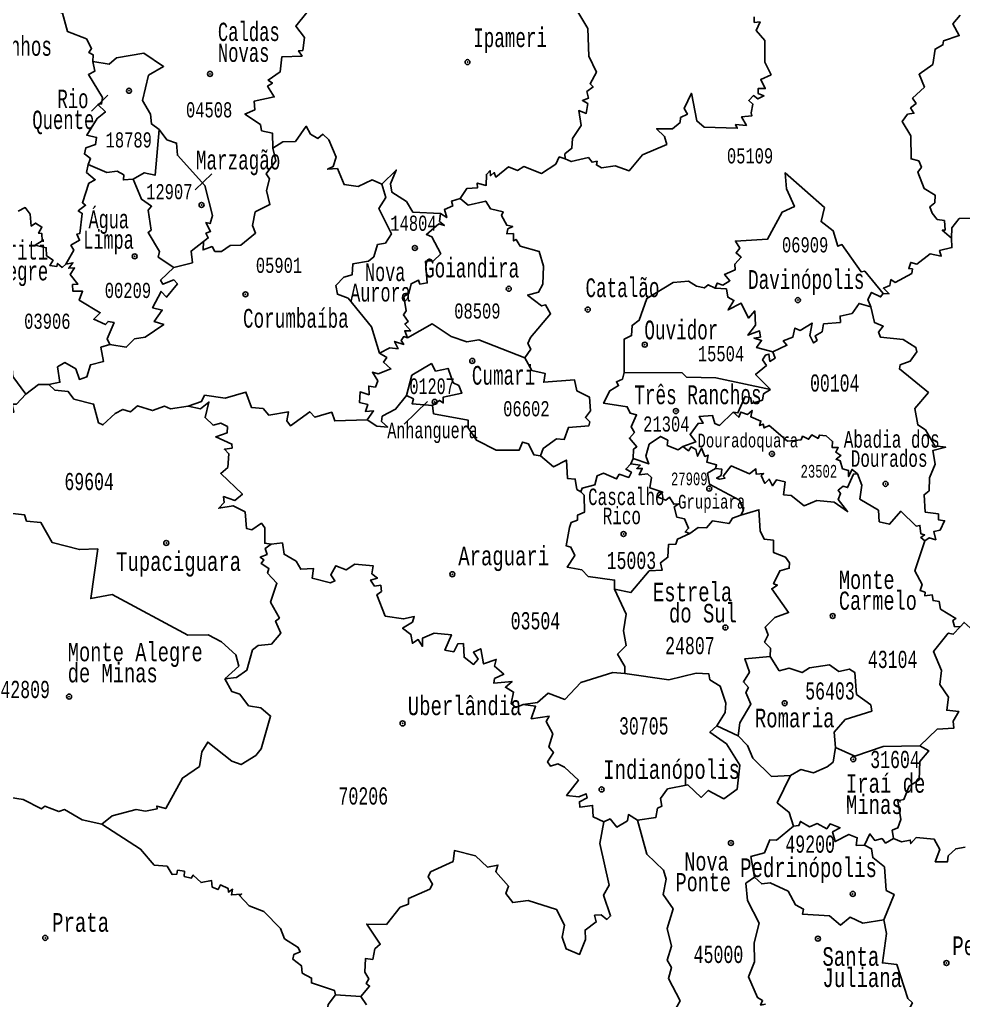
# Model space of a CAD drawing. Header units: millimetres. Extents: x 9851 to 10267, y 23387 to 23778.
# Drawn here: x 10101.05 to 10118.13, y 23530.59 to 23548.34 of the extents above; entities that cross this region are included whole.
import ezdxf
from ezdxf.enums import TextEntityAlignment as Align

# ---------------------------------------------------------------- set-up
doc = ezdxf.new("R2010")
doc.units = ezdxf.units.MM
doc.layers.add('3', color=7, linetype='Continuous')
doc.styles.add('MONOTXT', font='MONOTXT', dxfattribs={"height": 0.2})

# ---------------------------------------------------------------- blocks, each defined once
blk = doc.blocks.new('SEDE')
at = {"layer": '3', "color": 7, "linetype": 'Continuous'}
blk.add_circle((0, 0), 0.00451, dxfattribs=at)

msp = doc.modelspace()

# ---------------------------------------------------------------- linework, layer by layer
at = {"color": 7, "linetype": 'Continuous'}
for p, q in [((10102.646, 23546.97), (10102.347, 23546.682)), ((10104.227, 23545.259), (10104.526, 23545.548)), ((10108.01, 23541.021), (10108.433, 23541.431)), ((10112.152, 23540.395), (10112.111, 23540.303)), ((10113.667, 23535.558), (10114.053, 23535.377)), ((10106.767, 23530.691), (10107.225, 23530.658))]:
    msp.add_line(p, q, dxfattribs=at)
for points in [[(10101.475, 23548.806), (10101.508, 23548.713), (10101.611, 23548.679), (10101.633, 23548.537), (10101.826, 23548.454), (10101.917, 23548.122), (10102.255, 23547.991), (10102.351, 23547.816), (10102.301, 23547.744), (10102.377, 23547.705), (10102.37, 23547.582)], [(10106.093, 23548.782), (10106.178, 23548.625), (10105.999, 23548.579), (10105.983, 23548.503), (10106.246, 23548.47), (10106.045, 23548.222), (10106.205, 23548.014), (10106.173, 23547.783), (10106.096, 23547.776), (10106.161, 23547.681), (10105.791, 23547.664), (10105.762, 23547.392), (10105.545, 23547.246), (10105.624, 23547.192), (10105.537, 23547.138), (10105.658, 23546.942), (10105.294, 23546.866), (10105.308, 23546.709), (10105.125, 23546.631), (10105.409, 23546.439), (10105.426, 23546.328), (10105.623, 23546.285), (10105.634, 23546.012)], [(10111.116, 23548.543), (10111.335, 23548.181), (10111.351, 23547.677), (10111.488, 23547.387), (10111.374, 23547.178), (10111.429, 23547.121), (10111.316, 23547.038), (10111.343, 23546.918), (10111.235, 23546.877), (10111.334, 23546.82), (10111.305, 23546.641), (10111.17, 23546.692), (10111.214, 23546.422), (10111.057, 23546.188), (10111.046, 23546.013), (10110.918, 23545.908), (10110.922, 23545.82)], [(10110.922, 23545.82), (10111.033, 23545.77), (10111.344, 23545.844), (10111.41, 23545.758), (10111.501, 23545.777), (10111.49, 23545.71), (10111.579, 23545.658), (10111.828, 23545.695), (10112.08, 23545.601), (10112.323, 23545.892), (10112.762, 23546.078), (10112.72, 23546.226), (10112.577, 23546.366), (10112.863, 23546.361), (10113.004, 23546.478), (10113.009, 23546.567), (10113.135, 23546.631), (10113.079, 23546.732), (10113.21, 23547.007), (10113.306, 23546.506), (10113.437, 23546.394), (10114.039, 23546.375), (10114.008, 23546.441), (10114.203, 23546.426), (10114.118, 23546.58), (10114.305, 23546.6), (10114.29, 23546.655), (10114.323, 23546.812), (10114.246, 23546.876), (10114.33, 23546.966), (10114.413, 23546.904), (10114.521, 23546.958), (10114.416, 23547.003), (10114.419, 23547.096), (10114.544, 23547.092), (10114.463, 23547.259), (10114.651, 23547.342), (10114.538, 23547.572), (10114.538, 23547.963), (10114.381, 23548.145), (10114.45, 23548.299), (10114.346, 23548.29), (10114.347, 23548.391)], [(10117.918, 23544.386), (10117.748, 23544.527), (10117.799, 23544.531), (10117.788, 23544.703), (10117.66, 23544.724), (10117.565, 23544.836), (10117.527, 23544.952), (10117.617, 23545.026), (10117.618, 23545.164), (10117.42, 23545.282), (10117.31, 23545.577), (10117.372, 23545.672), (10117.325, 23545.787), (10117.186, 23545.819), (10117.18, 23546.239), (10117.026, 23546.497), (10117.123, 23546.627), (10117.236, 23546.645), (10117.176, 23546.743), (10117.276, 23546.824), (10117.212, 23546.921), (10117.427, 23547.119), (10117.329, 23547.352), (10117.578, 23547.53), (10117.62, 23547.807), (10117.761, 23547.882), (10117.773, 23547.957), (10118.057, 23548.052), (10117.943, 23548.264), (10118.074, 23548.42)], [(10102.37, 23547.582), (10102.667, 23547.535), (10102.801, 23547.647), (10103.298, 23547.734), (10103.654, 23547.494), (10103.383, 23547.334), (10103.273, 23546.876), (10103.417, 23546.628), (10103.433, 23546.452), (10103.572, 23546.35)], [(10102.37, 23547.582), (10102.407, 23547.406), (10102.292, 23547.345), (10102.546, 23546.933), (10102.53, 23546.815), (10102.465, 23546.804), (10102.601, 23546.669), (10102.449, 23546.553), (10102.262, 23546.248), (10102.441, 23546.209), (10102.422, 23546.079), (10102.245, 23546.017), (10102.221, 23545.909), (10102.332, 23545.824), (10102.287, 23545.718)], [(10103.572, 23546.35), (10103.498, 23545.524), (10103.304, 23545.567), (10103.103, 23545.451)], [(10103.572, 23546.35), (10103.713, 23546.167), (10103.888, 23546.105), (10103.903, 23545.885), (10104.401, 23545.336), (10104.541, 23544.792), (10104.495, 23544.647), (10104.42, 23544.665), (10104.503, 23544.507), (10104.42, 23544.472), (10104.463, 23544.39), (10104.377, 23544.323)], [(10105.634, 23546.012), (10105.815, 23546.13), (10106.039, 23546.135), (10106.235, 23546.411), (10106.31, 23546.269), (10106.448, 23546.189), (10106.535, 23546.266), (10106.646, 23546.163), (10106.775, 23545.849), (10106.723, 23545.681), (10106.623, 23545.632), (10106.799, 23545.647), (10106.921, 23545.355), (10107.175, 23545.319), (10107.429, 23545.442), (10107.604, 23545.361)], [(10105.634, 23546.012), (10105.683, 23545.784), (10105.512, 23545.547), (10105.569, 23545.458), (10105.514, 23545.248), (10105.577, 23544.993), (10105.314, 23544.861), (10105.261, 23544.612), (10105.32, 23544.476), (10105.054, 23544.259), (10104.856, 23544.25), (10104.7, 23544.145), (10104.582, 23544.144), (10104.532, 23544.232), (10104.369, 23544.172), (10104.377, 23544.323)], [(10110.922, 23545.82), (10110.815, 23545.856), (10110.752, 23545.723), (10110.494, 23545.556), (10110.177, 23545.68), (10110.06, 23545.611), (10109.9, 23545.673), (10109.668, 23545.49), (10109.639, 23545.572), (10109.57, 23545.515), (10109.563, 23545.608), (10109.497, 23545.537), (10109.493, 23545.339), (10109.333, 23545.38), (10109.339, 23545.297), (10109.142, 23545.282), (10109.024, 23545.101)], [(10102.287, 23545.718), (10102.256, 23545.574), (10102.416, 23545.443), (10102.303, 23545.379), (10102.183, 23545.025), (10102.241, 23544.981), (10102.108, 23544.879), (10102.18, 23544.832), (10102.14, 23544.47), (10102.084, 23544.459), (10102.133, 23544.346), (10101.976, 23544.256), (10102.027, 23544.169), (10101.883, 23543.915)], [(10102.287, 23545.718), (10102.626, 23545.574), (10102.815, 23545.595), (10102.931, 23545.528), (10102.927, 23545.44), (10103.103, 23545.451)], [(10107.604, 23545.361), (10107.865, 23545.618), (10107.761, 23545.365), (10107.787, 23545.214), (10108.05, 23545.051), (10108.163, 23544.858), (10108.667, 23544.833)], [(10103.103, 23545.451), (10103.255, 23545.089), (10103.435, 23544.963), (10103.377, 23544.894), (10103.428, 23544.53), (10103.374, 23544.489), (10103.58, 23544.143), (10103.557, 23544.041), (10103.838, 23543.854)], [(10113.641, 23543.482), (10113.677, 23543.572), (10113.78, 23543.533), (10113.904, 23543.614), (10113.809, 23543.727), (10114, 23543.811), (10113.992, 23543.915), (10114.11, 23544.039), (10114.016, 23544.118), (10114.082, 23544.201), (10114.005, 23544.333), (10114.587, 23544.368), (10114.851, 23544.855), (10115.073, 23544.957), (10114.932, 23545.277), (10114.904, 23545.565), (10115.618, 23544.937), (10115.555, 23544.685), (10115.777, 23544.518), (10115.859, 23544.239), (10115.932, 23544.267), (10116.28, 23543.778), (10116.345, 23543.789), (10116.677, 23543.382)], [(10117.918, 23544.386), (10117.921, 23544.574), (10118.057, 23544.739), (10118.3, 23544.745), (10118.594, 23544.881), (10118.66, 23545.106), (10118.822, 23545.173), (10119.041, 23545.507), (10119.2, 23545.519), (10119.132, 23545.18)], [(10107.604, 23545.361), (10107.675, 23545.123), (10107.552, 23544.922), (10107.779, 23544.464), (10107.668, 23544.294), (10107.526, 23544.267), (10107.461, 23544.048), (10107.364, 23543.967), (10107.082, 23543.92), (10107.067, 23543.722), (10106.917, 23543.678), (10106.769, 23543.525), (10106.801, 23543.37), (10106.994, 23543.297), (10107.417, 23542.778), (10107.559, 23542.303)], [(10109.024, 23545.101), (10108.867, 23545.055), (10108.887, 23544.969), (10108.737, 23544.901), (10108.78, 23544.758), (10108.667, 23544.833)], [(10109.024, 23545.101), (10109.165, 23544.982), (10109.484, 23545.055), (10109.573, 23544.913), (10109.799, 23544.864), (10109.772, 23544.792), (10109.867, 23544.619), (10109.973, 23544.593), (10109.885, 23544.553), (10109.868, 23544.46), (10109.986, 23544.466), (10109.989, 23544.335), (10110.033, 23544.363), (10110.111, 23544.24), (10110.45, 23544.145), (10110.531, 23543.878), (10110.518, 23543.553), (10110.442, 23543.406), (10110.242, 23543.355), (10110.497, 23543.159), (10110.569, 23543.177), (10110.66, 23543.012), (10110.296, 23542.587), (10110.25, 23542.479), (10110.299, 23542.376), (10110.191, 23542.221)], [(10101.883, 23543.915), (10101.816, 23543.856), (10101.735, 23543.927), (10101.718, 23543.871), (10101.595, 23543.889), (10101.654, 23543.986), (10101.533, 23544.065), (10101.53, 23544.21), (10101.327, 23544.255), (10101.455, 23544.337), (10101.447, 23544.47), (10101.392, 23544.473), (10101.451, 23544.585), (10101.337, 23544.657), (10101.259, 23544.603), (10101.236, 23544.817), (10101.148, 23544.937), (10101.018, 23544.876)], [(10108.667, 23544.833), (10108.649, 23544.689), (10108.737, 23544.613), (10108.634, 23544.642), (10108.411, 23544.453), (10108.512, 23544.411), (10108.67, 23544.099), (10108.538, 23543.976), (10108.396, 23543.967), (10108.425, 23543.574), (10108.295, 23543.553), (10108.268, 23543.624), (10108.133, 23543.559), (10108.096, 23543.382), (10108, 23543.326), (10108.042, 23543.069), (10107.995, 23542.994), (10108.08, 23542.875), (10108.021, 23542.828), (10108.127, 23542.709), (10108.019, 23542.709), (10108.07, 23542.583)], [(10116.677, 23543.382), (10116.788, 23543.378), (10116.683, 23543.479), (10116.798, 23543.525), (10116.819, 23543.634), (10116.895, 23543.585), (10117.198, 23543.745), (10117.209, 23543.829), (10117.143, 23543.835), (10117.178, 23543.947), (10117.288, 23543.914), (10117.529, 23544.1), (10117.732, 23544.059), (10117.701, 23544.16), (10117.924, 23544.214), (10117.918, 23544.386)], [(10103.838, 23543.854), (10104.174, 23543.941), (10104.152, 23544.15), (10104.377, 23544.323)], [(10101.883, 23543.915), (10102.012, 23543.939), (10101.938, 23543.841), (10102.042, 23543.845), (10101.963, 23543.726), (10102.104, 23543.554), (10102.006, 23543.543), (10102.01, 23543.427), (10102.186, 23543.424), (10102.125, 23543.263), (10102.506, 23543.034), (10102.388, 23542.918), (10102.6, 23542.82), (10102.65, 23542.879), (10102.756, 23542.856), (10102.634, 23542.565), (10102.678, 23542.462)], [(10102.678, 23542.462), (10102.977, 23542.409), (10103.127, 23542.563), (10103.32, 23542.594), (10103.656, 23542.823), (10103.483, 23542.875), (10103.628, 23543.082), (10103.455, 23543.126), (10103.609, 23543.421), (10103.704, 23543.315), (10103.904, 23543.559), (10103.838, 23543.63), (10103.638, 23543.549), (10103.599, 23543.623), (10103.838, 23543.854)], [(10101.162, 23541.562), (10100.922, 23541.883), (10100.913, 23542.025), (10100.828, 23542.018), (10100.905, 23542.134), (10100.798, 23542.193), (10100.798, 23542.391), (10100.665, 23542.736), (10100.54, 23542.717), (10100.53, 23542.778), (10100.23, 23542.834), (10099.989, 23542.986), (10099.842, 23543.242), (10099.758, 23543.749), (10099.496, 23543.719), (10099.436, 23543.621), (10099.204, 23543.556), (10098.919, 23543.14), (10098.506, 23543.053), (10098.295, 23543.131)], [(10113.641, 23543.482), (10113.514, 23543.54), (10113.444, 23543.485), (10113.298, 23543.515), (10113.157, 23543.608), (10112.877, 23543.585), (10112.4, 23543.295), (10112.26, 23542.898), (10112.133, 23542.806), (10112.126, 23542.622), (10111.989, 23542.555), (10111.99, 23541.956)], [(10114.682, 23542.327), (10114.389, 23542.403), (10114.478, 23542.533), (10114.343, 23542.577), (10114.456, 23542.594), (10114.443, 23542.707), (10114.231, 23542.626), (10114.37, 23542.809), (10114.356, 23543.068), (10114.242, 23542.938), (10114.106, 23543.21), (10113.873, 23543.085), (10113.978, 23543.257), (10113.87, 23543.316), (10113.843, 23543.465), (10113.641, 23543.482)], [(10116.456, 23543.139), (10116.403, 23543.277), (10116.469, 23543.404), (10116.632, 23543.32), (10116.677, 23543.382)], [(10116.456, 23543.139), (10116.244, 23543.205), (10116.117, 23543.023), (10115.899, 23542.973), (10115.907, 23542.861), (10115.6, 23542.833), (10115.576, 23542.691), (10115.45, 23542.618), (10115.482, 23542.534), (10115.419, 23542.49), (10115.355, 23542.623), (10115.394, 23542.848), (10115.179, 23542.716), (10115.081, 23542.758), (10115.047, 23542.594), (10114.87, 23542.526), (10114.938, 23542.446), (10114.682, 23542.327)], [(10116.456, 23543.139), (10116.52, 23542.858), (10116.682, 23542.791), (10116.598, 23542.684), (10116.63, 23542.594), (10117.04, 23542.553), (10117.273, 23542.406), (10117.288, 23542.325), (10117.17, 23542.16), (10116.985, 23542.09), (10116.973, 23542.018), (10117.498, 23541.589), (10117.255, 23541.304), (10117.307, 23541.006), (10117.446, 23540.914), (10117.617, 23540.627), (10117.811, 23540.601), (10117.581, 23540.543), (10117.623, 23540.297), (10117.519, 23540.046), (10117.514, 23539.812), (10117.421, 23539.742), (10117.442, 23539.427), (10117.68, 23539.395), (10117.682, 23539.286), (10117.792, 23539.269), (10117.709, 23539.098), (10117.594, 23539.073), (10117.632, 23538.925), (10117.513, 23538.961), (10117.433, 23538.904)], [(10108.07, 23542.583), (10108.516, 23542.831), (10108.858, 23542.602), (10109.142, 23542.508), (10109.359, 23542.543), (10110.191, 23542.221)], [(10107.559, 23542.303), (10107.752, 23542.399), (10107.899, 23542.383), (10107.835, 23542.516), (10108.001, 23542.46), (10107.954, 23542.531), (10108.001, 23542.604), (10108.07, 23542.583)], [(10101.579, 23541.738), (10101.778, 23541.778), (10101.732, 23542.055), (10101.868, 23542.133), (10102.065, 23542.017), (10102.13, 23541.829), (10102.267, 23541.872), (10102.329, 23542.094), (10102.568, 23542.155), (10102.518, 23542.411), (10102.678, 23542.462)], [(10107.34, 23541.099), (10107.454, 23541.258), (10107.307, 23541.249), (10107.349, 23541.375), (10107.198, 23541.411), (10107.21, 23541.601), (10107.372, 23541.55), (10107.367, 23541.707), (10107.487, 23541.688), (10107.53, 23541.805), (10107.433, 23541.958), (10107.535, 23541.928), (10107.769, 23542.019), (10107.632, 23542.142), (10107.692, 23542.222), (10107.559, 23542.303)], [(10110.476, 23540.448), (10110.524, 23540.577), (10110.765, 23540.755), (10110.902, 23540.738), (10110.983, 23540.96), (10111.349, 23540.986), (10111.369, 23541.058), (10111.289, 23541.141), (10111.384, 23541.261), (10111.363, 23541.507), (10111.137, 23541.62), (10111.091, 23541.821), (10110.536, 23541.778), (10110.56, 23541.937), (10110.318, 23541.992), (10110.191, 23542.221)], [(10114.643, 23541.643), (10114.369, 23541.92), (10114.566, 23542.08), (10114.497, 23542.18), (10114.548, 23542.266), (10114.611, 23542.288), (10114.629, 23542.154), (10114.724, 23542.21), (10114.682, 23542.327)], [(10108.519, 23541.358), (10108.649, 23541.448), (10108.717, 23541.402), (10108.717, 23541.509), (10109.055, 23541.58), (10108.997, 23541.72), (10108.897, 23541.767), (10108.802, 23542.027), (10108.578, 23541.98), (10108.501, 23542.115), (10108.145, 23541.903), (10108.048, 23541.537)], [(10111.99, 23541.956), (10111.958, 23541.833), (10111.85, 23541.786), (10111.889, 23541.715), (10111.729, 23541.624), (10111.617, 23541.397), (10112.046, 23541.334), (10112.097, 23541.219), (10112.216, 23541.185), (10112.118, 23540.972), (10112.178, 23540.867), (10112.087, 23540.767), (10112.219, 23540.61), (10112.157, 23540.564), (10112.152, 23540.395)], [(10114.643, 23541.643), (10113.649, 23541.859), (10113.121, 23541.87), (10113.038, 23541.946), (10111.99, 23541.956)], [(10101.162, 23541.562), (10101.389, 23541.735), (10101.579, 23541.738)], [(10101.579, 23541.738), (10101.685, 23541.633), (10101.928, 23541.608), (10102.029, 23541.468), (10102.385, 23541.382), (10102.476, 23541.044), (10102.555, 23541.004), (10102.774, 23541.211), (10102.914, 23541.285), (10103.055, 23541.241), (10103.179, 23541.349), (10103.45, 23541.264), (10103.671, 23541.346), (10103.779, 23541.295), (10104.096, 23541.345)], [(10100.211, 23540.785), (10100.313, 23541.022), (10100.479, 23541.153), (10100.811, 23541.106), (10100.823, 23541.209), (10100.942, 23541.233), (10100.915, 23541.383), (10100.989, 23541.379), (10101.162, 23541.562)], [(10104.096, 23541.345), (10104.341, 23541.428), (10104.397, 23541.541), (10104.768, 23541.487), (10105.145, 23541.599), (10105.242, 23541.322), (10105.456, 23541.3), (10105.557, 23541.182), (10105.915, 23541.241), (10105.887, 23541.077), (10105.953, 23540.987), (10106.3, 23541.244), (10106.391, 23541.144), (10106.699, 23541.233), (10106.751, 23541.078), (10107.34, 23541.099)], [(10107.34, 23541.099), (10107.513, 23540.979), (10107.71, 23540.966), (10107.599, 23541.066), (10107.609, 23541.16), (10107.854, 23541.289), (10108.048, 23541.537)], [(10108.048, 23541.537), (10108.175, 23541.476), (10108.152, 23541.389), (10108.519, 23541.358)], [(10113.963, 23541.233), (10114.049, 23541.222), (10114.181, 23541.519), (10114.287, 23541.494), (10114.295, 23541.394), (10114.495, 23541.454), (10114.514, 23541.57), (10114.643, 23541.643)], [(10105.603, 23538.846), (10105.484, 23538.863), (10105.487, 23539.142), (10105.424, 23539.225), (10105.253, 23539.108), (10105.157, 23539.128), (10105.133, 23539.431), (10104.912, 23539.543), (10104.651, 23539.497), (10104.751, 23539.603), (10104.74, 23539.708), (10104.946, 23539.638), (10105.08, 23539.749), (10104.687, 23540.128), (10104.816, 23540.235), (10104.836, 23540.482), (10104.754, 23540.565), (10104.894, 23540.586), (10104.889, 23540.657), (10104.599, 23540.787), (10104.804, 23540.861), (10104.81, 23540.973), (10104.689, 23541.039), (10104.55, 23540.998), (10104.405, 23541.137), (10104.473, 23541.418), (10104.322, 23541.295), (10104.096, 23541.345)], [(10108.519, 23541.358), (10108.54, 23541.206), (10109.167, 23541.092), (10109.166, 23540.951), (10109.317, 23540.728), (10109.676, 23540.545), (10110.092, 23540.55), (10110.149, 23540.694), (10110.258, 23540.665), (10110.354, 23540.466), (10110.476, 23540.448)], [(10113.055, 23540.612), (10113.288, 23540.697), (10113.185, 23540.831), (10113.33, 23541.032), (10113.424, 23541.038), (10113.351, 23541.158), (10113.588, 23541.176), (10113.631, 23541.028), (10113.714, 23540.996), (10113.963, 23541.233)], [(10113.963, 23541.233), (10114.066, 23541.143), (10114.102, 23541.237), (10114.225, 23541.195), (10114.308, 23541.266), (10114.282, 23541.151), (10114.467, 23541.075), (10114.442, 23540.994), (10114.505, 23541.021), (10114.525, 23540.949), (10114.614, 23540.997), (10114.948, 23540.708), (10115.194, 23540.737), (10115.222, 23540.798), (10115.328, 23540.744), (10115.39, 23540.828), (10115.5, 23540.761), (10115.526, 23540.821), (10115.65, 23540.805), (10115.763, 23540.707), (10115.756, 23540.597), (10115.865, 23540.593), (10115.822, 23540.509), (10115.915, 23540.45), (10115.827, 23540.383), (10115.902, 23540.354), (10115.944, 23540.212), (10116.055, 23540.179), (10116.055, 23540.069), (10116.118, 23540.198), (10116.213, 23540.117)], [(10112.152, 23540.395), (10112.437, 23540.299), (10112.386, 23540.438), (10112.445, 23540.656), (10112.651, 23540.796), (10112.781, 23540.728), (10112.772, 23540.634), (10112.966, 23540.555), (10113.055, 23540.612)], [(10111.207, 23539.794), (10111.134, 23539.836), (10111.107, 23540.023), (10110.964, 23540.037), (10110.947, 23540.368), (10110.709, 23540.246), (10110.476, 23540.448)], [(10113.055, 23540.612), (10113.155, 23540.534), (10113.201, 23540.606), (10113.29, 23540.56), (10113.319, 23540.438), (10113.389, 23540.584), (10113.452, 23540.433), (10113.511, 23540.458), (10113.49, 23540.329), (10113.664, 23540.281), (10113.643, 23540.218)], [(10112.111, 23540.303), (10112.02, 23540.205), (10112.123, 23540.148), (10112.075, 23540.053), (10111.901, 23540.112), (10111.855, 23540.028), (10111.614, 23540.131), (10111.502, 23540.084), (10111.461, 23539.918), (10111.23, 23539.858), (10111.207, 23539.794)], [(10112.111, 23540.303), (10112.283, 23540.274), (10112.22, 23540.218), (10112.319, 23540.216), (10112.263, 23540.1), (10112.411, 23540.119), (10112.485, 23540.052), (10112.458, 23539.866), (10112.689, 23539.786), (10112.587, 23539.7), (10112.745, 23539.641), (10112.813, 23539.694), (10112.888, 23539.568), (10112.983, 23539.579), (10112.899, 23539.522), (10112.946, 23539.332), (10113.084, 23539.304), (10113.157, 23539.133), (10113.096, 23539.068), (10113.178, 23539.04)], [(10113.643, 23540.218), (10113.499, 23540.131), (10113.536, 23539.931), (10114.076, 23539.641), (10114.149, 23539.462), (10114.101, 23539.372)], [(10113.643, 23540.218), (10113.758, 23540.205), (10113.749, 23540.091), (10113.665, 23540.043), (10113.716, 23540.022), (10113.818, 23540.043), (10113.785, 23540.079), (10113.93, 23540.262), (10114.26, 23540.12), (10114.377, 23540.208), (10114.378, 23540.114), (10114.514, 23540.124), (10114.474, 23540.089), (10114.539, 23539.946), (10114.615, 23540.023), (10114.675, 23539.905), (10114.746, 23540.009), (10114.905, 23539.973), (10114.878, 23539.74), (10115.015, 23539.728), (10115.249, 23539.542), (10115.476, 23539.637), (10115.79, 23539.604), (10116.034, 23539.437), (10115.866, 23539.653), (10115.91, 23539.763), (10115.863, 23539.821), (10115.953, 23539.897), (10116.035, 23539.869), (10116.14, 23540.116), (10116.213, 23540.117)], [(10117.433, 23538.904), (10117.36, 23538.966), (10117.43, 23539.013), (10117.362, 23539.034), (10117.346, 23539.186), (10117.274, 23539.175), (10116.998, 23539.441), (10116.797, 23539.206), (10116.609, 23539.252), (10116.593, 23539.461), (10116.26, 23539.662), (10116.294, 23539.912), (10116.213, 23540.117)], [(10111.816, 23538.034), (10111.817, 23538.195), (10111.342, 23538.262), (10111.224, 23538.381), (10110.96, 23538.428), (10111.096, 23538.639), (10111.026, 23538.794), (10110.942, 23538.815), (10111.002, 23539.146), (10111.031, 23539.236), (10111.145, 23539.283), (10111.148, 23539.373), (10111.27, 23539.424), (10111.265, 23539.731), (10111.207, 23539.794)], [(10100.709, 23539.424), (10101.136, 23539.375), (10101.174, 23539.265), (10101.434, 23539.238), (10101.638, 23538.875), (10102.13, 23538.749), (10102.463, 23538.76), (10102.336, 23537.862), (10102.725, 23537.934), (10104.09, 23537.197), (10104.463, 23537.207), (10104.704, 23537.081), (10104.96, 23536.842), (10105.018, 23536.638), (10104.76, 23536.409)], [(10114.101, 23539.372), (10114.431, 23539.469), (10114.454, 23539.086), (10114.528, 23538.936), (10114.694, 23538.918), (10114.695, 23538.694), (10114.913, 23538.611), (10114.981, 23538.509), (10114.979, 23538.411), (10114.808, 23538.364), (10114.697, 23538.129), (10114.766, 23538.106), (10114.663, 23538.039), (10114.966, 23537.608), (10114.718, 23537.517), (10114.545, 23537.342), (10114.599, 23537.203), (10114.533, 23537.074), (10114.643, 23536.963), (10114.631, 23536.811)], [(10113.178, 23539.04), (10113.332, 23539.147), (10113.484, 23539.144), (10113.591, 23539.271), (10113.89, 23539.218), (10113.95, 23539.317), (10114.101, 23539.372)], [(10111.816, 23538.034), (10112.112, 23537.97), (10112.444, 23538.363), (10112.677, 23538.373), (10112.651, 23538.51), (10112.783, 23538.61), (10112.792, 23538.839), (10112.927, 23538.848), (10112.957, 23538.938), (10113.178, 23539.04)], [(10105.603, 23538.846), (10105.804, 23538.869), (10105.834, 23538.663), (10106.051, 23538.536), (10106.136, 23538.393), (10106.367, 23538.406), (10106.343, 23538.234), (10106.672, 23538.148), (10106.755, 23538.182), (10106.678, 23538.293), (10106.773, 23538.457), (10106.957, 23538.381), (10107.113, 23538.487), (10107.445, 23538.457), (10107.425, 23538.31), (10107.523, 23538.234), (10107.4, 23538.197), (10107.474, 23538.088), (10107.586, 23538.103), (10107.597, 23537.991), (10107.515, 23537.932), (10107.667, 23537.546), (10107.999, 23537.494), (10108.192, 23537.537), (10108.159, 23537.437), (10107.981, 23537.326), (10108.13, 23537.214), (10108.157, 23537.053), (10108.263, 23537.119), (10108.342, 23536.997), (10108.341, 23537.146), (10108.552, 23537.237), (10108.863, 23537.206), (10108.747, 23536.926), (10108.905, 23536.899), (10108.979, 23537.041), (10109.081, 23537.046), (10109.094, 23536.801), (10109.265, 23536.669), (10109.347, 23536.766), (10109.262, 23536.89), (10109.394, 23536.954), (10109.446, 23536.68), (10109.676, 23536.762), (10109.646, 23536.636), (10109.81, 23536.493), (10109.644, 23536.414), (10109.633, 23536.328), (10109.962, 23536.36), (10109.84, 23536.258), (10109.988, 23536.17), (10109.943, 23535.962), (10110.03, 23535.891), (10110.161, 23535.945)], [(10118.071, 23537.351), (10117.97, 23537.355), (10117.938, 23537.462), (10117.996, 23537.5), (10117.718, 23537.672), (10117.692, 23537.809), (10117.582, 23537.825), (10117.564, 23537.93), (10117.436, 23537.91), (10117.437, 23537.977), (10117.349, 23538.008), (10117.385, 23538.115), (10117.255, 23538.363), (10117.433, 23538.904)], [(10104.76, 23536.409), (10104.974, 23536.431), (10105.159, 23536.564), (10105.262, 23536.931), (10105.368, 23537.012), (10105.606, 23537.035), (10105.775, 23537.236), (10105.682, 23537.455), (10105.75, 23537.509), (10105.59, 23537.794), (10105.706, 23538.138), (10105.535, 23538.322), (10105.56, 23538.407), (10105.422, 23538.496), (10105.469, 23538.561), (10105.402, 23538.611), (10105.528, 23538.66), (10105.495, 23538.769), (10105.603, 23538.846)], [(10112.004, 23536.503), (10112.005, 23536.632), (10111.873, 23536.855), (10112.028, 23537.01), (10111.976, 23537.275), (10112.029, 23537.58), (10111.816, 23538.034)], [(10122.091, 23537.498), (10121.819, 23537.611), (10121.604, 23537.439), (10121.187, 23537.352), (10121.042, 23537.588), (10120.688, 23537.825), (10120.16, 23537.865), (10119.99, 23537.822), (10119.757, 23537.64), (10119.612, 23537.371), (10119.3, 23537.374), (10119.146, 23537.175), (10119.011, 23537.227), (10118.923, 23537.174), (10118.847, 23537.278), (10118.654, 23537.184), (10118.432, 23537.344), (10118.349, 23537.362), (10118.307, 23537.281), (10118.145, 23537.431), (10118.071, 23537.351)], [(10117.344, 23535.196), (10117.658, 23535.498), (10117.956, 23535.514), (10117.948, 23535.645), (10118.049, 23535.82), (10117.831, 23535.842), (10117.865, 23536.076), (10117.708, 23536.308), (10117.738, 23536.557), (10117.593, 23536.904), (10117.858, 23537.237), (10117.947, 23537.216), (10118.071, 23537.351)], [(10114.631, 23536.811), (10114.175, 23536.769), (10114.259, 23536.529), (10114.15, 23536.353), (10114.241, 23536.254), (10114.195, 23536.162), (10114.285, 23535.949), (10114.086, 23535.611), (10114.053, 23535.377)], [(10114.631, 23536.811), (10114.797, 23536.554), (10114.98, 23536.602), (10115.212, 23536.521), (10115.344, 23536.607), (10115.709, 23536.661), (10115.878, 23536.544), (10116.069, 23536.585), (10116.165, 23536.526), (10116.194, 23536.128), (10116.456, 23535.938), (10116.473, 23535.824), (10115.992, 23535.672), (10115.793, 23535.445), (10115.817, 23535.168)], [(10102.538, 23533.776), (10102.724, 23533.928), (10103.156, 23534.044), (10103.328, 23534.017), (10103.535, 23534.055), (10103.529, 23534.106), (10103.694, 23534.061), (10103.997, 23534.613), (10104.302, 23534.824), (10104.343, 23535.087), (10104.453, 23535.264), (10104.887, 23534.916), (10105.057, 23534.856), (10105.325, 23535.023), (10105.418, 23535.14), (10105.589, 23535.734), (10105.415, 23535.882), (10105.191, 23535.922), (10105.032, 23536.134), (10104.887, 23536.182), (10104.76, 23536.409)], [(10110.161, 23535.945), (10110.42, 23535.978), (10110.618, 23536.149), (10110.916, 23536.036), (10111.205, 23536.345), (10111.788, 23536.526), (10112.004, 23536.503)], [(10113.667, 23535.558), (10113.817, 23535.802), (10113.831, 23535.971), (10113.728, 23536.279), (10113.544, 23536.392), (10113.524, 23536.498), (10113.294, 23536.51), (10112.802, 23536.394), (10112.004, 23536.503)], [(10110.161, 23535.945), (10110.388, 23535.912), (10110.308, 23535.688), (10110.632, 23535.736), (10110.579, 23535.636), (10110.697, 23535.414), (10110.626, 23535.176), (10110.71, 23535.076), (10110.605, 23534.905), (10110.659, 23534.826), (10110.79, 23534.869), (10110.912, 23534.812), (10111.163, 23534.576), (10110.948, 23534.299), (10111.172, 23534.271), (10111.303, 23534.328), (10111.32, 23534.253), (10111.18, 23534.185), (10111.188, 23534.087), (10111.418, 23534.119), (10111.431, 23533.91), (10111.622, 23533.824)], [(10112.233, 23533.854), (10112.567, 23533.902), (10112.597, 23534.068), (10112.672, 23534.102), (10112.649, 23534.244), (10112.776, 23534.42), (10113.143, 23534.488), (10113.382, 23534.263), (10113.513, 23534.39), (10113.795, 23534.239), (10114.036, 23534.41), (10114.083, 23534.848), (10113.843, 23535.233), (10113.542, 23535.442), (10113.667, 23535.558)], [(10098.506, 23535.44), (10098.897, 23535.454), (10099.06, 23535.296), (10099.071, 23535.388), (10099.226, 23535.36), (10099.358, 23535.2), (10100.018, 23535.003), (10100.124, 23534.794), (10100.381, 23534.566), (10100.756, 23534.387), (10100.768, 23534.278), (10101.113, 23534.223), (10101.443, 23534.058), (10101.505, 23534.103), (10101.76, 23534.007), (10101.86, 23534.043), (10102.179, 23533.858), (10102.538, 23533.776)], [(10114.053, 23535.377), (10114.222, 23535.205), (10114.322, 23534.975), (10114.661, 23534.642), (10115.005, 23534.661)], [(10115.005, 23534.661), (10115.19, 23534.768), (10115.418, 23534.708), (10115.667, 23534.814), (10115.776, 23534.903), (10115.817, 23535.168)], [(10115.817, 23535.168), (10116.166, 23535.01), (10116.679, 23535.187), (10117.344, 23535.196)], [(10117.344, 23535.196), (10117.507, 23535.105), (10117.342, 23534.912), (10117.329, 23534.579), (10117.152, 23534.467), (10117.054, 23534.227), (10116.948, 23534.203), (10117.001, 23533.866), (10116.947, 23533.712), (10116.843, 23533.669), (10116.864, 23533.518)], [(10115.054, 23533.742), (10114.975, 23533.992), (10114.762, 23534.167), (10115.005, 23534.661)], [(10112.233, 23533.854), (10112.068, 23533.952), (10112.054, 23533.841), (10111.859, 23533.722), (10111.737, 23533.873), (10111.622, 23533.824)], [(10102.538, 23533.776), (10103.238, 23533.328), (10103.483, 23533.037), (10103.718, 23533.021), (10103.809, 23532.866), (10103.891, 23532.871), (10103.907, 23532.944), (10104.03, 23532.927), (10104.026, 23532.832), (10104.153, 23532.802), (10104.189, 23532.857), (10104.333, 23532.721), (10104.521, 23532.758), (10104.534, 23532.64), (10104.64, 23532.596), (10104.683, 23532.68), (10104.824, 23532.613), (10104.827, 23532.549), (10104.902, 23532.601), (10104.882, 23532.498), (10105.064, 23532.513), (10105.025, 23532.488), (10105.204, 23532.302), (10105.47, 23532.197), (10105.767, 23531.89), (10105.84, 23531.706), (10106.09, 23531.548), (10106.127, 23531.47), (10106.01, 23531.419), (10105.996, 23531.334), (10106.148, 23531.215), (10106.163, 23531.085), (10106.332, 23530.994), (10106.33, 23530.905), (10106.746, 23530.77), (10106.767, 23530.691)], [(10111.622, 23533.824), (10111.553, 23533.427), (10111.721, 23532.674), (10111.617, 23532.496), (10111.746, 23532.118), (10111.677, 23532.055), (10111.576, 23532.137), (10111.455, 23532.129), (10111.485, 23532.009), (10111.283, 23531.862), (10111.292, 23531.692), (10111.185, 23531.423), (10110.939, 23531.52), (10110.868, 23531.734), (10110.908, 23531.949), (10110.769, 23532.236), (10110.251, 23532.397), (10109.974, 23532.359), (10109.851, 23532.526), (10109.899, 23532.655), (10109.665, 23532.919), (10109.705, 23533.037), (10109.516, 23533.001), (10109.299, 23533.204), (10108.919, 23533.302), (10108.894, 23533.104), (10108.488, 23532.915), (10108.44, 23532.828), (10108.524, 23532.691), (10108.473, 23532.601), (10108.089, 23532.431), (10108.085, 23532.333), (10107.937, 23532.278), (10107.687, 23531.965), (10107.33, 23531.971), (10107.577, 23531.606), (10107.48, 23531.521), (10107.44, 23531.332), (10107.308, 23531.347), (10107.297, 23531.103), (10107.368, 23530.977), (10107.32, 23530.897), (10107.383, 23530.849), (10107.225, 23530.658)], [(10114.607, 23529.14), (10114.406, 23529.203), (10113.903, 23529.12), (10113.736, 23529.163), (10113.574, 23529.309), (10113.397, 23529.342), (10113.032, 23529.676), (10112.954, 23529.889), (10113.05, 23530.087), (10112.899, 23530.39), (10113.003, 23530.581), (10112.793, 23530.986), (10112.845, 23531.184), (10112.767, 23531.315), (10112.845, 23531.572), (10112.768, 23531.888), (10112.876, 23532.247), (10112.696, 23532.504), (10112.752, 23532.785), (10112.702, 23532.948), (10112.404, 23533.235), (10112.233, 23533.854)], [(10114.353, 23532.822), (10114.287, 23533.193), (10114.53, 23533.258), (10114.628, 23533.497), (10114.749, 23533.491), (10115.054, 23533.742)], [(10115.054, 23533.742), (10115.154, 23533.753), (10115.182, 23533.83), (10115.344, 23533.729), (10115.486, 23533.79), (10115.658, 23533.696), (10115.718, 23533.782), (10115.9, 23533.715), (10115.764, 23533.64), (10115.809, 23533.464), (10116.059, 23533.594), (10116.21, 23533.534), (10116.193, 23533.395), (10116.34, 23533.4)], [(10116.34, 23533.4), (10116.44, 23533.602), (10116.528, 23533.484), (10116.66, 23533.519), (10116.722, 23533.436), (10116.864, 23533.518)], [(10116.864, 23533.518), (10117.009, 23533.457), (10117.17, 23533.491), (10117.179, 23533.426), (10117.278, 23533.538), (10117.603, 23533.506), (10117.703, 23533.322), (10117.622, 23533.099), (10117.843, 23533.095), (10117.854, 23533.203), (10117.994, 23533.334), (10118.162, 23533.365)], [(10116.694, 23532.045), (10116.88, 23532.504), (10116.736, 23532.579), (10116.703, 23533.004), (10116.491, 23533.175), (10116.469, 23533.335), (10116.34, 23533.4)], [(10114.549, 23530.521), (10114.462, 23530.505), (10114.498, 23530.586), (10114.403, 23530.641), (10114.242, 23531.013), (10114.348, 23531.29), (10114.343, 23531.63), (10114.433, 23531.987), (10114.222, 23532.397), (10114.194, 23532.708), (10114.353, 23532.822)], [(10114.353, 23532.822), (10114.483, 23532.698), (10114.634, 23532.716), (10114.958, 23532.566), (10115.09, 23532.317), (10115.237, 23532.241), (10115.217, 23532.15), (10115.706, 23532.119), (10115.908, 23531.953), (10116.08, 23532.094), (10116.311, 23531.987), (10116.694, 23532.045)], [(10116.107, 23529.167), (10116.509, 23529.256), (10117.21, 23530.546), (10117.125, 23530.621), (10116.929, 23531.237), (10116.667, 23531.267), (10116.738, 23531.801), (10116.694, 23532.045)], [(10105.286, 23529.368), (10105.604, 23529.592), (10105.749, 23529.503), (10106.3, 23529.618), (10106.394, 23529.795), (10106.829, 23529.984), (10106.769, 23530.114), (10106.59, 23530.221), (10106.635, 23530.517), (10106.767, 23530.691)], [(10107.225, 23530.658), (10107.325, 23530.509)]]:
    msp.add_lwpolyline(points, dxfattribs=at)
for p in [(10109.155, 23547.571), (10104.494, 23547.357), (10103.027, 23547.052), (10104.341, 23544.985), (10108.202, 23544.207), (10103.13, 23544.055), (10109.902, 23543.468), (10105.135, 23543.368), (10115.135, 23543.263), (10111.333, 23543.093), (10112.363, 23542.457), (10109.241, 23542.163), (10108.56, 23541.421), (10112.927, 23541.255), (10114.666, 23540.48), (10116.722, 23539.938), (10113.53, 23539.852), (10111.98, 23539.03), (10103.702, 23538.868), (10108.88, 23538.302), (10115.766, 23537.546), (10113.824, 23537.338), (10101.944, 23536.088), (10114.897, 23535.968), (10107.98, 23535.602), (10116.138, 23534.955), (10111.583, 23534.407), (10113.924, 23533.438), (10116.13, 23532.516), (10101.51, 23531.721), (10115.499, 23531.707), (10117.824, 23531.266)]:
    msp.add_point(p, dxfattribs=at)

# ---------------------------------------------------------------- block references
for p, xscale, yscale, zscale, rotation in [((10109.155, 23547.571), 9.999999999999998, 9.999999999999998, 9.999999999999998, 0.4244903993155755), ((10104.494, 23547.357), 10.00000000000001, 10.00000000000001, 10.00000000000001, 0.3017575611954205), ((10103.027, 23547.052), 10.00001078274669, 10.00001078274669, 10, 0.2612024417278714), ((10104.341, 23544.985), 9.999980291828628, 9.999980291828628, 10, 0.2806802388049218), ((10108.202, 23544.207), 9.999984254065957, 9.999984254065957, 10, 0.377532001871225), ((10103.13, 23544.055), 10, 10, 10, 0.24119228637004), ((10109.902, 23543.468), 9.999986153055325, 9.999986153055325, 10, 0.4175536574153575), ((10105.135, 23543.368), 9.999988408748477, 9.999988408748477, 10, 0.2900183027398807), ((10115.135, 23543.263), 10, 10, 10, 0.5536283395996506), ((10111.333, 23543.093), 9.999986272426552, 9.999986272426552, 10, 0.4527729398645757), ((10112.363, 23542.457), 10.0000191072668, 10.0000191072668, 10, 0.4759841818243379), ((10109.241, 23542.163), 10, 10, 10, 0.3911387469609895), ((10108.56, 23541.421), 10.00001991391439, 10.00001991391439, 10, 0.3679255016191867), ((10112.927, 23541.255), 9.999983459341783, 9.999983459341783, 10, 0.4834566849673106), ((10114.666, 23540.48), 10, 10, 10, 0.5248121971997919), ((10116.722, 23539.938), 10.00000000000001, 10.00000000000001, 10.00000000000001, 0.5763082749410017), ((10113.53, 23539.852), 10, 10, 10, 0.4906601601346432), ((10111.98, 23539.03), 10.00002045124573, 10.00002045124573, 10, 0.4436997728520464), ((10103.702, 23538.868), 9.99997782720672, 9.99997782720672, 10, 0.2158460057420625), ((10108.88, 23538.302), 10, 10, 10, 0.3543187481666389), ((10115.766, 23537.546), 10.00001894290151, 10.00001894290151, 10, 0.5362842971323417), ((10113.824, 23537.338), 9.999981889408982, 9.999981889408982, 10, 0.482389502155666), ((10101.944, 23536.088), 9.999984699024727, 9.999984699024727, 10, 0.1432745019370177), ((10114.897, 23535.968), 10.00001231136676, 10.00001231136676, 10, 0.5026659174973271), ((10107.98, 23535.602), 10, 10, 10, 0.3089611845853397), ((10116.138, 23534.955), 10, 10, 10, 0.5301480629239494), ((10111.583, 23534.407), 10.00001144335258, 10.00001144335258, 10, 0.4004766838418355), ((10113.924, 23533.438), 10, 10, 10, 0.4589092599739357), ((10116.13, 23532.516), 9.999983514202686, 9.999983514202686, 10, 0.5141404385333257), ((10101.51, 23531.721), 10.00001283005019, 10.00001283005019, 10, 0.0917807443796679), ((10115.499, 23531.707), 9.999999999999998, 9.999999999999998, 9.999999999999998, 0.4909269552147223), ((10117.824, 23531.266), 10, 10, 10, 0.5530947550890051)]:
    msp.add_blockref('SEDE', p, dxfattribs=dict(at, xscale=xscale, yscale=yscale, zscale=zscale, rotation=rotation))

# ---------------------------------------------------------------- texts
at = {"color": 7, "linetype": 'Continuous', "style": 'MONOTXT'}
for s, height, rotation, width, p in [('Caldas ', 0.332, 359.9984, 0.649997, (10104.636, 23547.953)), ('Novas', 0.332, 359.9984, 0.649997, (10104.636, 23547.575)), ('Buriti ', 0.332, 359.9985, 0.650002, (10100.443, 23543.998)), ('Alegre', 0.332, 359.9985, 0.650002, (10100.443, 23543.62)), ('Monte ', 0.3301, 359.997, 0.70588, (10115.878, 23538.036)), ('Carmelo', 0.3301, 359.997, 0.70588, (10115.878, 23537.659)), ('Monte Alegre ', 0.33338, 359.9979, 0.705883, (10101.918, 23536.727)), ('de Minas', 0.3334, 359.9979, 0.705883, (10101.918, 23536.347))]:
    msp.add_text(s, height=height, rotation=rotation, dxfattribs=dict(at, width=width)).set_placement(p)
for s, height, width, p in [('Ipameri', 0.3393, 0.649997, (10109.258, 23547.842)), ('Morrinhos', 0.3394, 0.649999, (10099.914, 23547.686)), ('Marzag%%227o', 0.33975, 0.649996, (10104.239, 23545.628)), ('Catal%%227o', 0.34019, 0.649998, (10111.291, 23543.317)), ('Ouvidor', 0.3403, 0.649999, (10112.357, 23542.553)), ('Araguari', 0.3367, 0.705886, (10108.988, 23538.463)), ('Uberl%%226ndia', 0.33722, 0.705884, (10108.074, 23535.752)), ('Indian%%243polis', 0.33746, 0.705879, (10111.613, 23534.599)), ('Prata', 0.338, 0.705884, (10101.635, 23531.831)), ('Perdizes', 0.3381, 0.705881, (10117.931, 23531.409))]:
    msp.add_text(s, height=height, dxfattribs=dict(at, width=width)).set_placement(p)
for s, height, rotation, width, p in [('Rio ', 0.3328, 359.9981, 0.649993, (10102.481, 23547.071)), ('Quente', 0.3328, 359.9981, 0.649993, (10102.4, 23546.692)), ('Nova ', 0.328, 359.999, 0.705883, (10114.082, 23533.267)), ('Ponte', 0.328, 359.999, 0.705883, (10113.924, 23532.893))]:
    msp.add_text(s, height=height, rotation=rotation, dxfattribs=dict(at, width=width)).set_placement(p, align=Align.TOP_RIGHT)
for s, height, width, p in [('04508', 0.2742, 0.705877, (10104.478, 23546.707)), ('14804', 0.2745, 0.705879, (10108.177, 23544.655)), ('05901', 0.2746, 0.705876, (10105.743, 23543.893)), ('00209', 0.2747, 0.705882, (10103.008, 23543.439)), ('08509', 0.2747, 0.705881, (10109.334, 23543.066)), ('03906', 0.2748, 0.705884, (10101.549, 23542.881)), ('15504', 0.2749, 0.705887, (10113.744, 23542.293)), ('00104', 0.31, 0.666664, (10115.803, 23541.763)), ('06602', 0.2751, 0.705878, (10110.221, 23541.298)), ('21304', 0.2751, 0.705879, (10112.754, 23541.021)), ('23502', 0.2296, 0.666679, (10115.516, 23540.166)), ('69604', 0.3103, 0.666673, (10102.306, 23539.98)), ('27909', 0.2296, 0.666679, (10113.17, 23540.028)), ('15003', 0.3106, 0.666667, (10112.122, 23538.552)), ('03504', 0.3108, 0.666667, (10110.385, 23537.46)), ('43104', 0.3109, 0.666667, (10116.851, 23536.761)), ('42809', 0.311, 0.666667, (10101.148, 23536.217)), ('56403', 0.311, 0.666664, (10115.717, 23536.19)), ('30705', 0.3111, 0.666667, (10112.346, 23535.557)), ('70206', 0.3114, 0.666664, (10107.269, 23534.289)), ('49200', 0.3115, 0.66667, (10115.358, 23533.418)), ('45000', 0.3119, 0.666664, (10113.698, 23531.422))]:
    msp.add_text(s, height=height, dxfattribs=dict(at, width=width)).set_placement(p, align=Align.MIDDLE)
for s, height, rotation, width, p in [('18789', 0.2743, 0, 0.705885, (10103.023, 23546.163)), ('05109', 0.2743, 0, 0.705887, (10114.27, 23545.874)), ('12907', 0.2744, 0, 0.705878, (10103.757, 23545.226)), ('06909', 0.2746, 0, 0.705888, (10115.267, 23544.264)), ('24807', 0.3108, 360, 0.666664, (10113.181, 23537.01)), ('31604', 0.3112, 360, 0.666667, (10116.894, 23534.95))]:
    msp.add_text(s, height=height, rotation=rotation, dxfattribs=dict(at, width=width)).set_placement(p, align=Align.MIDDLE)
for s, height, rotation, width, p in [('%%193gua ', 0.3249, 0.0056, 0.650002, (10103.209, 23544.563)), ('Limpa', 0.3249, 0.0056, 0.650002, (10103.114, 23544.193)), ('Nova ', 0.3247, 0.0065, 0.650001, (10108.213, 23543.607)), ('Aurora', 0.3247, 0.0065, 0.650001, (10108.128, 23543.238)), ('Estrela ', 0.336, 359.9967, 0.705887, (10114.153, 23537.812)), ('do Sul', 0.336, 359.9967, 0.705887, (10114.034, 23537.429))]:
    msp.add_text(s, height=height, rotation=rotation, dxfattribs=dict(at, width=width)).set_placement(p, align=Align.RIGHT)
for s, height, width, p in [('Goiandira', 0.3401, 0.649996, (10110.091, 23543.673)), ('Douradoquara', 0.24883, 0.705883, (10115.142, 23540.598)), ('Pedrin%%243polis', 0.33782, 0.705886, (10116.567, 23532.822))]:
    msp.add_text(s, height=height, dxfattribs=dict(at, width=width)).set_placement(p, align=Align.RIGHT)
at = {"color": 7, "linetype": 'Continuous', "style": 'MONOTXT', "width": 0.650002}
msp.add_text('Davin%%243polis', height=0.34016, dxfattribs=at).set_placement((10115.287, 23543.466), align=Align.CENTER)
at = {"color": 7, "linetype": 'Continuous', "style": 'MONOTXT'}
for s, height, rotation, width, p in [('Corumba%%237ba', 0.34023, 0, 0.649995, (10105.091, 23543.105)), ('Tr%%234s Ranchos', 0.34167, 0, 0.649978, (10112.173, 23541.721)), ('Ira%%237 de ', 0.33631, 0.0791, 0.705881, (10116.005, 23534.683)), ('Minas', 0.3363, 0.0791, 0.705881, (10116.006, 23534.299)), ('Santa ', 0.337, 359.9964, 0.705879, (10115.58, 23531.552)), ('Juliana', 0.337, 359.9964, 0.705879, (10115.58, 23531.168))]:
    msp.add_text(s, height=height, rotation=rotation, dxfattribs=dict(at, width=width)).set_placement(p, align=Align.TOP_LEFT)
at = {"color": 7, "linetype": 'Continuous', "style": 'MONOTXT', "width": 0.649997}
msp.add_text('Cumari', height=0.3404, dxfattribs=at).set_placement((10109.233, 23542.073), align=Align.TOP_LEFT)
at = {"color": 7, "linetype": 'Continuous', "style": 'MONOTXT', "width": 0.666667}
for s, height, p in [('01207', 0.2837, (10108.923, 23541.847)), ('Anhanguera', 0.2836, (10109.34, 23541.047))]:
    msp.add_text(s, height=height, dxfattribs=at).set_placement(p, align=Align.TOP_RIGHT)
at = {"color": 7, "linetype": 'Continuous', "style": 'MONOTXT'}
for s, height, rotation, width, p in [('Abadia dos ', 0.30117, 0.0005, 0.666664, (10116.922, 23540.593)), ('Dourados', 0.3012, 0.0005, 0.666664, (10116.788, 23540.246)), ('Cascalho ', 0.3001, 0.0021, 0.666673, (10112.117, 23539.554)), ('Rico', 0.3001, 0.0021, 0.666673, (10111.949, 23539.208))]:
    msp.add_text(s, height=height, rotation=rotation, dxfattribs=dict(at, width=width)).set_placement(p, align=Align.CENTER)
at = {"color": 7, "linetype": 'Continuous', "style": 'MONOTXT', "width": 0.705888}
msp.add_text('Grupiara', height=0.249, rotation=0, dxfattribs=at).set_placement((10113.575, 23539.739), align=Align.TOP_CENTER)
at = {"color": 7, "linetype": 'Continuous', "style": 'MONOTXT'}
for s, height, width, p in [('Tupaciguara', 0.33665, 0.705885, (10103.925, 23538.7)), ('Romaria', 0.3372, 0.705881, (10115.078, 23535.868))]:
    msp.add_text(s, height=height, dxfattribs=dict(at, width=width)).set_placement(p, align=Align.TOP_CENTER)

doc.saveas('drawing.dxf')
